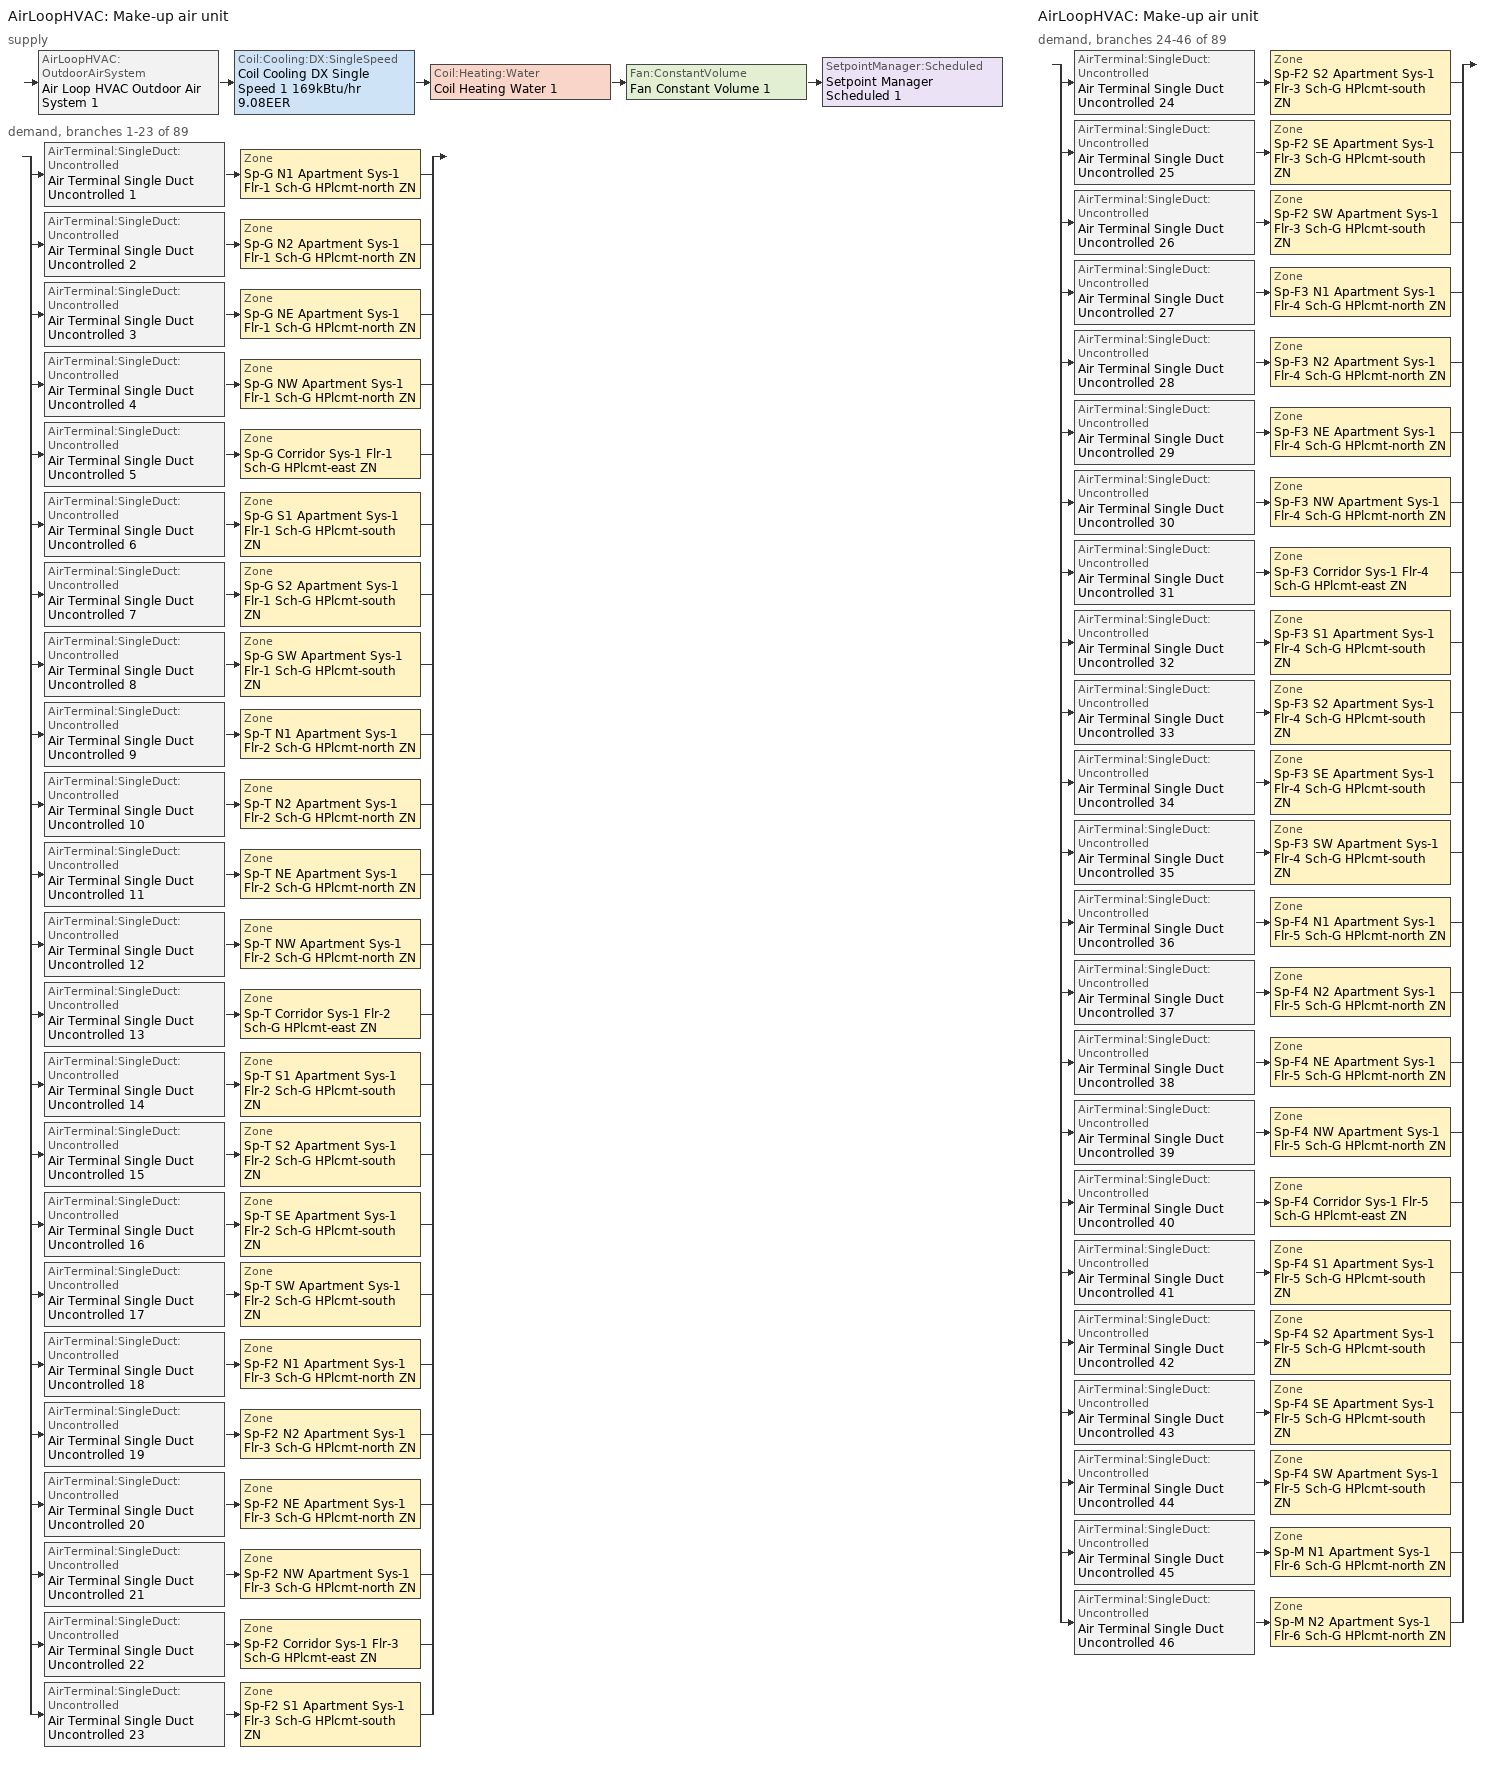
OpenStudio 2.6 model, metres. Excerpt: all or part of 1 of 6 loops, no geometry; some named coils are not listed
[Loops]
AirLoopHVAC 'Make-up air unit'
 supply: AirLoopHVAC:OutdoorAirSystem 'Air Loop HVAC Outdoor Air System 1' > Coil:Cooling:DX:SingleSpeed 'Coil Cooling DX Single Speed 1 169kBtu/hr 9.08EER' > Coil:Heating:Water 'Coil Heating Water 1' > Fan:ConstantVolume 'Fan Constant Volume 1' > SetpointManager:Scheduled 'Setpoint Manager Scheduled 1'
 demand, branches 1-23 of 89: split
  | AirTerminal:SingleDuct:Uncontrolled 'Air Terminal Single Duct Uncontrolled 1' > Zone 'Sp-G N1 Apartment Sys-1 Flr-1 Sch-G HPlcmt-north ZN'
  | AirTerminal:SingleDuct:Uncontrolled 'Air Terminal Single Duct Uncontrolled 2' > Zone 'Sp-G N2 Apartment Sys-1 Flr-1 Sch-G HPlcmt-north ZN'
  | AirTerminal:SingleDuct:Uncontrolled 'Air Terminal Single Duct Uncontrolled 3' > Zone 'Sp-G NE Apartment Sys-1 Flr-1 Sch-G HPlcmt-north ZN'
  | AirTerminal:SingleDuct:Uncontrolled 'Air Terminal Single Duct Uncontrolled 4' > Zone 'Sp-G NW Apartment Sys-1 Flr-1 Sch-G HPlcmt-north ZN'
  | AirTerminal:SingleDuct:Uncontrolled 'Air Terminal Single Duct Uncontrolled 5' > Zone 'Sp-G Corridor Sys-1 Flr-1 Sch-G HPlcmt-east ZN'
  | AirTerminal:SingleDuct:Uncontrolled 'Air Terminal Single Duct Uncontrolled 6' > Zone 'Sp-G S1 Apartment Sys-1 Flr-1 Sch-G HPlcmt-south ZN'
  | AirTerminal:SingleDuct:Uncontrolled 'Air Terminal Single Duct Uncontrolled 7' > Zone 'Sp-G S2 Apartment Sys-1 Flr-1 Sch-G HPlcmt-south ZN'
  | AirTerminal:SingleDuct:Uncontrolled 'Air Terminal Single Duct Uncontrolled 8' > Zone 'Sp-G SW Apartment Sys-1 Flr-1 Sch-G HPlcmt-south ZN'
  | AirTerminal:SingleDuct:Uncontrolled 'Air Terminal Single Duct Uncontrolled 9' > Zone 'Sp-T N1 Apartment Sys-1 Flr-2 Sch-G HPlcmt-north ZN'
  | AirTerminal:SingleDuct:Uncontrolled 'Air Terminal Single Duct Uncontrolled 10' > Zone 'Sp-T N2 Apartment Sys-1 Flr-2 Sch-G HPlcmt-north ZN'
  | AirTerminal:SingleDuct:Uncontrolled 'Air Terminal Single Duct Uncontrolled 11' > Zone 'Sp-T NE Apartment Sys-1 Flr-2 Sch-G HPlcmt-north ZN'
  | AirTerminal:SingleDuct:Uncontrolled 'Air Terminal Single Duct Uncontrolled 12' > Zone 'Sp-T NW Apartment Sys-1 Flr-2 Sch-G HPlcmt-north ZN'
  | AirTerminal:SingleDuct:Uncontrolled 'Air Terminal Single Duct Uncontrolled 13' > Zone 'Sp-T Corridor Sys-1 Flr-2 Sch-G HPlcmt-east ZN'
  | AirTerminal:SingleDuct:Uncontrolled 'Air Terminal Single Duct Uncontrolled 14' > Zone 'Sp-T S1 Apartment Sys-1 Flr-2 Sch-G HPlcmt-south ZN'
  | AirTerminal:SingleDuct:Uncontrolled 'Air Terminal Single Duct Uncontrolled 15' > Zone 'Sp-T S2 Apartment Sys-1 Flr-2 Sch-G HPlcmt-south ZN'
  | AirTerminal:SingleDuct:Uncontrolled 'Air Terminal Single Duct Uncontrolled 16' > Zone 'Sp-T SE Apartment Sys-1 Flr-2 Sch-G HPlcmt-south ZN'
  | AirTerminal:SingleDuct:Uncontrolled 'Air Terminal Single Duct Uncontrolled 17' > Zone 'Sp-T SW Apartment Sys-1 Flr-2 Sch-G HPlcmt-south ZN'
  | AirTerminal:SingleDuct:Uncontrolled 'Air Terminal Single Duct Uncontrolled 18' > Zone 'Sp-F2 N1 Apartment Sys-1 Flr-3 Sch-G HPlcmt-north ZN'
  | AirTerminal:SingleDuct:Uncontrolled 'Air Terminal Single Duct Uncontrolled 19' > Zone 'Sp-F2 N2 Apartment Sys-1 Flr-3 Sch-G HPlcmt-north ZN'
  | AirTerminal:SingleDuct:Uncontrolled 'Air Terminal Single Duct Uncontrolled 20' > Zone 'Sp-F2 NE Apartment Sys-1 Flr-3 Sch-G HPlcmt-north ZN'
  | AirTerminal:SingleDuct:Uncontrolled 'Air Terminal Single Duct Uncontrolled 21' > Zone 'Sp-F2 NW Apartment Sys-1 Flr-3 Sch-G HPlcmt-north ZN'
  | AirTerminal:SingleDuct:Uncontrolled 'Air Terminal Single Duct Uncontrolled 22' > Zone 'Sp-F2 Corridor Sys-1 Flr-3 Sch-G HPlcmt-east ZN'
  | AirTerminal:SingleDuct:Uncontrolled 'Air Terminal Single Duct Uncontrolled 23' > Zone 'Sp-F2 S1 Apartment Sys-1 Flr-3 Sch-G HPlcmt-south ZN'
AirLoopHVAC 'Make-up air unit'
 demand, branches 24-46 of 89: split
  | AirTerminal:SingleDuct:Uncontrolled 'Air Terminal Single Duct Uncontrolled 24' > Zone 'Sp-F2 S2 Apartment Sys-1 Flr-3 Sch-G HPlcmt-south ZN'
  | AirTerminal:SingleDuct:Uncontrolled 'Air Terminal Single Duct Uncontrolled 25' > Zone 'Sp-F2 SE Apartment Sys-1 Flr-3 Sch-G HPlcmt-south ZN'
  | AirTerminal:SingleDuct:Uncontrolled 'Air Terminal Single Duct Uncontrolled 26' > Zone 'Sp-F2 SW Apartment Sys-1 Flr-3 Sch-G HPlcmt-south ZN'
  | AirTerminal:SingleDuct:Uncontrolled 'Air Terminal Single Duct Uncontrolled 27' > Zone 'Sp-F3 N1 Apartment Sys-1 Flr-4 Sch-G HPlcmt-north ZN'
  | AirTerminal:SingleDuct:Uncontrolled 'Air Terminal Single Duct Uncontrolled 28' > Zone 'Sp-F3 N2 Apartment Sys-1 Flr-4 Sch-G HPlcmt-north ZN'
  | AirTerminal:SingleDuct:Uncontrolled 'Air Terminal Single Duct Uncontrolled 29' > Zone 'Sp-F3 NE Apartment Sys-1 Flr-4 Sch-G HPlcmt-north ZN'
  | AirTerminal:SingleDuct:Uncontrolled 'Air Terminal Single Duct Uncontrolled 30' > Zone 'Sp-F3 NW Apartment Sys-1 Flr-4 Sch-G HPlcmt-north ZN'
  | AirTerminal:SingleDuct:Uncontrolled 'Air Terminal Single Duct Uncontrolled 31' > Zone 'Sp-F3 Corridor Sys-1 Flr-4 Sch-G HPlcmt-east ZN'
  | AirTerminal:SingleDuct:Uncontrolled 'Air Terminal Single Duct Uncontrolled 32' > Zone 'Sp-F3 S1 Apartment Sys-1 Flr-4 Sch-G HPlcmt-south ZN'
  | AirTerminal:SingleDuct:Uncontrolled 'Air Terminal Single Duct Uncontrolled 33' > Zone 'Sp-F3 S2 Apartment Sys-1 Flr-4 Sch-G HPlcmt-south ZN'
  | AirTerminal:SingleDuct:Uncontrolled 'Air Terminal Single Duct Uncontrolled 34' > Zone 'Sp-F3 SE Apartment Sys-1 Flr-4 Sch-G HPlcmt-south ZN'
  | AirTerminal:SingleDuct:Uncontrolled 'Air Terminal Single Duct Uncontrolled 35' > Zone 'Sp-F3 SW Apartment Sys-1 Flr-4 Sch-G HPlcmt-south ZN'
  | AirTerminal:SingleDuct:Uncontrolled 'Air Terminal Single Duct Uncontrolled 36' > Zone 'Sp-F4 N1 Apartment Sys-1 Flr-5 Sch-G HPlcmt-north ZN'
  | AirTerminal:SingleDuct:Uncontrolled 'Air Terminal Single Duct Uncontrolled 37' > Zone 'Sp-F4 N2 Apartment Sys-1 Flr-5 Sch-G HPlcmt-north ZN'
  | AirTerminal:SingleDuct:Uncontrolled 'Air Terminal Single Duct Uncontrolled 38' > Zone 'Sp-F4 NE Apartment Sys-1 Flr-5 Sch-G HPlcmt-north ZN'
  | AirTerminal:SingleDuct:Uncontrolled 'Air Terminal Single Duct Uncontrolled 39' > Zone 'Sp-F4 NW Apartment Sys-1 Flr-5 Sch-G HPlcmt-north ZN'
  | AirTerminal:SingleDuct:Uncontrolled 'Air Terminal Single Duct Uncontrolled 40' > Zone 'Sp-F4 Corridor Sys-1 Flr-5 Sch-G HPlcmt-east ZN'
  | AirTerminal:SingleDuct:Uncontrolled 'Air Terminal Single Duct Uncontrolled 41' > Zone 'Sp-F4 S1 Apartment Sys-1 Flr-5 Sch-G HPlcmt-south ZN'
  | AirTerminal:SingleDuct:Uncontrolled 'Air Terminal Single Duct Uncontrolled 42' > Zone 'Sp-F4 S2 Apartment Sys-1 Flr-5 Sch-G HPlcmt-south ZN'
  | AirTerminal:SingleDuct:Uncontrolled 'Air Terminal Single Duct Uncontrolled 43' > Zone 'Sp-F4 SE Apartment Sys-1 Flr-5 Sch-G HPlcmt-south ZN'
  | AirTerminal:SingleDuct:Uncontrolled 'Air Terminal Single Duct Uncontrolled 44' > Zone 'Sp-F4 SW Apartment Sys-1 Flr-5 Sch-G HPlcmt-south ZN'
  | AirTerminal:SingleDuct:Uncontrolled 'Air Terminal Single Duct Uncontrolled 45' > Zone 'Sp-M N1 Apartment Sys-1 Flr-6 Sch-G HPlcmt-north ZN'
  | AirTerminal:SingleDuct:Uncontrolled 'Air Terminal Single Duct Uncontrolled 46' > Zone 'Sp-M N2 Apartment Sys-1 Flr-6 Sch-G HPlcmt-north ZN'
[Sizing:Zone] Zone Cooling Design Supply Air Temperature Input Method=SupplyAirTemperature; Zone Cooling Design Supply Air Temperature {C}=13; Zone Cooling Design Supply Air Temperature Difference {deltaC}=11.11; Zone Heating Design Supply Air Temperature Input Method=SupplyAirTemperature; Zone Heating Design Supply Air Temperature {C}=43; Zone Heating Design Supply Air Temperature Difference {deltaC}=11.11; Zone Cooling Design Supply Air Humidity Ratio {kg-H2O/kg-air}=0.0085; Zone Heating Design Supply Air Humidity Ratio {kg-H2O/kg-air}=0.008; Zone Heating Sizing Factor=1.3; Zone Cooling Sizing Factor=1.1; Cooling Design Air Flow Method=DesignDay; Heating Design Air Flow Method=DesignDay; Account for Dedicated Outdoor Air System=No; Dedicated Outdoor Air System Control Strategy=NeutralSupplyAir; Dedicated Outdoor Air Low Setpoint Temperature for Design {C}=autosize; Dedicated Outdoor Air High Setpoint Temperature for Design {C}=autosize
Sp-G N1 Apartment Sys-1 Flr-1 Sch-G HPlcmt-north ZN; Sp-G N2 Apartment Sys-1 Flr-1 Sch-G HPlcmt-north ZN; Sp-G NE Apartment Sys-1 Flr-1 Sch-G HPlcmt-north ZN; Sp-G NW Apartment Sys-1 Flr-1 Sch-G HPlcmt-north ZN; Sp-G Corridor Sys-1 Flr-1 Sch-G HPlcmt-east ZN; Sp-G S1 Apartment Sys-1 Flr-1 Sch-G HPlcmt-south ZN; Sp-G S2 Apartment Sys-1 Flr-1 Sch-G HPlcmt-south ZN; Sp-G SW Apartment Sys-1 Flr-1 Sch-G HPlcmt-south ZN; Sp-T N1 Apartment Sys-1 Flr-2 Sch-G HPlcmt-north ZN; Sp-T N2 Apartment Sys-1 Flr-2 Sch-G HPlcmt-north ZN; Sp-T NE Apartment Sys-1 Flr-2 Sch-G HPlcmt-north ZN; Sp-T NW Apartment Sys-1 Flr-2 Sch-G HPlcmt-north ZN; Sp-T Corridor Sys-1 Flr-2 Sch-G HPlcmt-east ZN; Sp-T S1 Apartment Sys-1 Flr-2 Sch-G HPlcmt-south ZN; Sp-T S2 Apartment Sys-1 Flr-2 Sch-G HPlcmt-south ZN; Sp-T SE Apartment Sys-1 Flr-2 Sch-G HPlcmt-south ZN; Sp-T SW Apartment Sys-1 Flr-2 Sch-G HPlcmt-south ZN; Sp-F2 N1 Apartment Sys-1 Flr-3 Sch-G HPlcmt-north ZN; Sp-F2 N2 Apartment Sys-1 Flr-3 Sch-G HPlcmt-north ZN; Sp-F2 NE Apartment Sys-1 Flr-3 Sch-G HPlcmt-north ZN; Sp-F2 NW Apartment Sys-1 Flr-3 Sch-G HPlcmt-north ZN; Sp-F2 Corridor Sys-1 Flr-3 Sch-G HPlcmt-east ZN; Sp-F2 S1 Apartment Sys-1 Flr-3 Sch-G HPlcmt-south ZN; Sp-F2 S2 Apartment Sys-1 Flr-3 Sch-G HPlcmt-south ZN; Sp-F2 SE Apartment Sys-1 Flr-3 Sch-G HPlcmt-south ZN; Sp-F2 SW Apartment Sys-1 Flr-3 Sch-G HPlcmt-south ZN; Sp-F3 N1 Apartment Sys-1 Flr-4 Sch-G HPlcmt-north ZN; Sp-F3 N2 Apartment Sys-1 Flr-4 Sch-G HPlcmt-north ZN; Sp-F3 NE Apartment Sys-1 Flr-4 Sch-G HPlcmt-north ZN; Sp-F3 NW Apartment Sys-1 Flr-4 Sch-G HPlcmt-north ZN; Sp-F3 Corridor Sys-1 Flr-4 Sch-G HPlcmt-east ZN; Sp-F3 S1 Apartment Sys-1 Flr-4 Sch-G HPlcmt-south ZN; Sp-F3 S2 Apartment Sys-1 Flr-4 Sch-G HPlcmt-south ZN; Sp-F3 SE Apartment Sys-1 Flr-4 Sch-G HPlcmt-south ZN; Sp-F3 SW Apartment Sys-1 Flr-4 Sch-G HPlcmt-south ZN; Sp-F4 N1 Apartment Sys-1 Flr-5 Sch-G HPlcmt-north ZN; Sp-F4 N2 Apartment Sys-1 Flr-5 Sch-G HPlcmt-north ZN; Sp-F4 NE Apartment Sys-1 Flr-5 Sch-G HPlcmt-north ZN; Sp-F4 NW Apartment Sys-1 Flr-5 Sch-G HPlcmt-north ZN; Sp-F4 Corridor Sys-1 Flr-5 Sch-G HPlcmt-east ZN; Sp-F4 S1 Apartment Sys-1 Flr-5 Sch-G HPlcmt-south ZN; Sp-F4 S2 Apartment Sys-1 Flr-5 Sch-G HPlcmt-south ZN; Sp-F4 SE Apartment Sys-1 Flr-5 Sch-G HPlcmt-south ZN; Sp-F4 SW Apartment Sys-1 Flr-5 Sch-G HPlcmt-south ZN; Sp-M N1 Apartment Sys-1 Flr-6 Sch-G HPlcmt-north ZN; Sp-M N2 Apartment Sys-1 Flr-6 Sch-G HPlcmt-north ZN
[Zone equipment]
Sp-G N1 Apartment Sys-1 Flr-1 Sch-G HPlcmt-north ZN: Sp-G N1 Apartment Sys-1 Flr-1 Sch-G HPlcmt-north ZN PTAC, Zone HVAC Baseboard Convective Water 1, Air Terminal Single Duct Uncontrolled 1
Sp-G N2 Apartment Sys-1 Flr-1 Sch-G HPlcmt-north ZN: Sp-G N2 Apartment Sys-1 Flr-1 Sch-G HPlcmt-north ZN PTAC, Zone HVAC Baseboard Convective Water 2, Air Terminal Single Duct Uncontrolled 2
Sp-G NE Apartment Sys-1 Flr-1 Sch-G HPlcmt-north ZN: Sp-G NE Apartment Sys-1 Flr-1 Sch-G HPlcmt-north ZN PTAC, Zone HVAC Baseboard Convective Water 3, Air Terminal Single Duct Uncontrolled 3
Sp-G NW Apartment Sys-1 Flr-1 Sch-G HPlcmt-north ZN: Sp-G NW Apartment Sys-1 Flr-1 Sch-G HPlcmt-north ZN PTAC, Zone HVAC Baseboard Convective Water 4, Air Terminal Single Duct Uncontrolled 4
Sp-G Corridor Sys-1 Flr-1 Sch-G HPlcmt-east ZN: Sp-G Corridor Sys-1 Flr-1 Sch-G HPlcmt-east ZN PTAC, Zone HVAC Baseboard Convective Water 5, Air Terminal Single Duct Uncontrolled 5
Sp-G S1 Apartment Sys-1 Flr-1 Sch-G HPlcmt-south ZN: Sp-G S1 Apartment Sys-1 Flr-1 Sch-G HPlcmt-south ZN PTAC, Zone HVAC Baseboard Convective Water 6, Air Terminal Single Duct Uncontrolled 6
Sp-G S2 Apartment Sys-1 Flr-1 Sch-G HPlcmt-south ZN: Sp-G S2 Apartment Sys-1 Flr-1 Sch-G HPlcmt-south ZN PTAC, Zone HVAC Baseboard Convective Water 7, Air Terminal Single Duct Uncontrolled 7
Sp-G SW Apartment Sys-1 Flr-1 Sch-G HPlcmt-south ZN: Sp-G SW Apartment Sys-1 Flr-1 Sch-G HPlcmt-south ZN PTAC, Zone HVAC Baseboard Convective Water 8, Air Terminal Single Duct Uncontrolled 8
Sp-T N1 Apartment Sys-1 Flr-2 Sch-G HPlcmt-north ZN: Sp-T N1 Apartment Sys-1 Flr-2 Sch-G HPlcmt-north ZN PTAC, Zone HVAC Baseboard Convective Water 9, Air Terminal Single Duct Uncontrolled 9
Sp-T N2 Apartment Sys-1 Flr-2 Sch-G HPlcmt-north ZN: Sp-T N2 Apartment Sys-1 Flr-2 Sch-G HPlcmt-north ZN PTAC, Zone HVAC Baseboard Convective Water 10, Air Terminal Single Duct Uncontrolled 10
Sp-T NE Apartment Sys-1 Flr-2 Sch-G HPlcmt-north ZN: Sp-T NE Apartment Sys-1 Flr-2 Sch-G HPlcmt-north ZN PTAC, Zone HVAC Baseboard Convective Water 11, Air Terminal Single Duct Uncontrolled 11
Sp-T NW Apartment Sys-1 Flr-2 Sch-G HPlcmt-north ZN: Sp-T NW Apartment Sys-1 Flr-2 Sch-G HPlcmt-north ZN PTAC, Zone HVAC Baseboard Convective Water 12, Air Terminal Single Duct Uncontrolled 12
Sp-T Corridor Sys-1 Flr-2 Sch-G HPlcmt-east ZN: Sp-T Corridor Sys-1 Flr-2 Sch-G HPlcmt-east ZN PTAC, Zone HVAC Baseboard Convective Water 13, Air Terminal Single Duct Uncontrolled 13
Sp-T S1 Apartment Sys-1 Flr-2 Sch-G HPlcmt-south ZN: Sp-T S1 Apartment Sys-1 Flr-2 Sch-G HPlcmt-south ZN PTAC, Zone HVAC Baseboard Convective Water 14, Air Terminal Single Duct Uncontrolled 14
Sp-T S2 Apartment Sys-1 Flr-2 Sch-G HPlcmt-south ZN: Sp-T S2 Apartment Sys-1 Flr-2 Sch-G HPlcmt-south ZN PTAC, Zone HVAC Baseboard Convective Water 15, Air Terminal Single Duct Uncontrolled 15
Sp-T SE Apartment Sys-1 Flr-2 Sch-G HPlcmt-south ZN: Sp-T SE Apartment Sys-1 Flr-2 Sch-G HPlcmt-south ZN PTAC, Zone HVAC Baseboard Convective Water 16, Air Terminal Single Duct Uncontrolled 16
Sp-T SW Apartment Sys-1 Flr-2 Sch-G HPlcmt-south ZN: Sp-T SW Apartment Sys-1 Flr-2 Sch-G HPlcmt-south ZN PTAC, Zone HVAC Baseboard Convective Water 17, Air Terminal Single Duct Uncontrolled 17
Sp-F2 N1 Apartment Sys-1 Flr-3 Sch-G HPlcmt-north ZN: Sp-F2 N1 Apartment Sys-1 Flr-3 Sch-G HPlcmt-north ZN PTAC, Zone HVAC Baseboard Convective Water 18, Air Terminal Single Duct Uncontrolled 18
Sp-F2 N2 Apartment Sys-1 Flr-3 Sch-G HPlcmt-north ZN: Sp-F2 N2 Apartment Sys-1 Flr-3 Sch-G HPlcmt-north ZN PTAC, Zone HVAC Baseboard Convective Water 19, Air Terminal Single Duct Uncontrolled 19
Sp-F2 NE Apartment Sys-1 Flr-3 Sch-G HPlcmt-north ZN: Sp-F2 NE Apartment Sys-1 Flr-3 Sch-G HPlcmt-north ZN PTAC, Zone HVAC Baseboard Convective Water 20, Air Terminal Single Duct Uncontrolled 20
Sp-F2 NW Apartment Sys-1 Flr-3 Sch-G HPlcmt-north ZN: Sp-F2 NW Apartment Sys-1 Flr-3 Sch-G HPlcmt-north ZN PTAC, Zone HVAC Baseboard Convective Water 21, Air Terminal Single Duct Uncontrolled 21
Sp-F2 Corridor Sys-1 Flr-3 Sch-G HPlcmt-east ZN: Sp-F2 Corridor Sys-1 Flr-3 Sch-G HPlcmt-east ZN PTAC, Zone HVAC Baseboard Convective Water 22, Air Terminal Single Duct Uncontrolled 22
Sp-F2 S1 Apartment Sys-1 Flr-3 Sch-G HPlcmt-south ZN: Sp-F2 S1 Apartment Sys-1 Flr-3 Sch-G HPlcmt-south ZN PTAC, Zone HVAC Baseboard Convective Water 23, Air Terminal Single Duct Uncontrolled 23
Sp-F2 S2 Apartment Sys-1 Flr-3 Sch-G HPlcmt-south ZN: Sp-F2 S2 Apartment Sys-1 Flr-3 Sch-G HPlcmt-south ZN PTAC, Zone HVAC Baseboard Convective Water 24, Air Terminal Single Duct Uncontrolled 24
Sp-F2 SE Apartment Sys-1 Flr-3 Sch-G HPlcmt-south ZN: Sp-F2 SE Apartment Sys-1 Flr-3 Sch-G HPlcmt-south ZN PTAC, Zone HVAC Baseboard Convective Water 25, Air Terminal Single Duct Uncontrolled 25
Sp-F2 SW Apartment Sys-1 Flr-3 Sch-G HPlcmt-south ZN: Sp-F2 SW Apartment Sys-1 Flr-3 Sch-G HPlcmt-south ZN PTAC, Zone HVAC Baseboard Convective Water 26, Air Terminal Single Duct Uncontrolled 26
Sp-F3 N1 Apartment Sys-1 Flr-4 Sch-G HPlcmt-north ZN: Sp-F3 N1 Apartment Sys-1 Flr-4 Sch-G HPlcmt-north ZN PTAC, Zone HVAC Baseboard Convective Water 27, Air Terminal Single Duct Uncontrolled 27
Sp-F3 N2 Apartment Sys-1 Flr-4 Sch-G HPlcmt-north ZN: Sp-F3 N2 Apartment Sys-1 Flr-4 Sch-G HPlcmt-north ZN PTAC, Zone HVAC Baseboard Convective Water 28, Air Terminal Single Duct Uncontrolled 28
Sp-F3 NE Apartment Sys-1 Flr-4 Sch-G HPlcmt-north ZN: Sp-F3 NE Apartment Sys-1 Flr-4 Sch-G HPlcmt-north ZN PTAC, Zone HVAC Baseboard Convective Water 29, Air Terminal Single Duct Uncontrolled 29
Sp-F3 NW Apartment Sys-1 Flr-4 Sch-G HPlcmt-north ZN: Sp-F3 NW Apartment Sys-1 Flr-4 Sch-G HPlcmt-north ZN PTAC, Zone HVAC Baseboard Convective Water 30, Air Terminal Single Duct Uncontrolled 30
Sp-F3 Corridor Sys-1 Flr-4 Sch-G HPlcmt-east ZN: Sp-F3 Corridor Sys-1 Flr-4 Sch-G HPlcmt-east ZN PTAC, Zone HVAC Baseboard Convective Water 31, Air Terminal Single Duct Uncontrolled 31
Sp-F3 S1 Apartment Sys-1 Flr-4 Sch-G HPlcmt-south ZN: Sp-F3 S1 Apartment Sys-1 Flr-4 Sch-G HPlcmt-south ZN PTAC, Zone HVAC Baseboard Convective Water 32, Air Terminal Single Duct Uncontrolled 32
Sp-F3 S2 Apartment Sys-1 Flr-4 Sch-G HPlcmt-south ZN: Sp-F3 S2 Apartment Sys-1 Flr-4 Sch-G HPlcmt-south ZN PTAC, Zone HVAC Baseboard Convective Water 33, Air Terminal Single Duct Uncontrolled 33
Sp-F3 SE Apartment Sys-1 Flr-4 Sch-G HPlcmt-south ZN: Sp-F3 SE Apartment Sys-1 Flr-4 Sch-G HPlcmt-south ZN PTAC, Zone HVAC Baseboard Convective Water 34, Air Terminal Single Duct Uncontrolled 34
Sp-F3 SW Apartment Sys-1 Flr-4 Sch-G HPlcmt-south ZN: Sp-F3 SW Apartment Sys-1 Flr-4 Sch-G HPlcmt-south ZN PTAC, Zone HVAC Baseboard Convective Water 35, Air Terminal Single Duct Uncontrolled 35
Sp-F4 N1 Apartment Sys-1 Flr-5 Sch-G HPlcmt-north ZN: Sp-F4 N1 Apartment Sys-1 Flr-5 Sch-G HPlcmt-north ZN PTAC, Zone HVAC Baseboard Convective Water 36, Air Terminal Single Duct Uncontrolled 36
Sp-F4 N2 Apartment Sys-1 Flr-5 Sch-G HPlcmt-north ZN: Sp-F4 N2 Apartment Sys-1 Flr-5 Sch-G HPlcmt-north ZN PTAC, Zone HVAC Baseboard Convective Water 37, Air Terminal Single Duct Uncontrolled 37
Sp-F4 NE Apartment Sys-1 Flr-5 Sch-G HPlcmt-north ZN: Sp-F4 NE Apartment Sys-1 Flr-5 Sch-G HPlcmt-north ZN PTAC, Zone HVAC Baseboard Convective Water 38, Air Terminal Single Duct Uncontrolled 38
Sp-F4 NW Apartment Sys-1 Flr-5 Sch-G HPlcmt-north ZN: Sp-F4 NW Apartment Sys-1 Flr-5 Sch-G HPlcmt-north ZN PTAC, Zone HVAC Baseboard Convective Water 39, Air Terminal Single Duct Uncontrolled 39
Sp-F4 Corridor Sys-1 Flr-5 Sch-G HPlcmt-east ZN: Sp-F4 Corridor Sys-1 Flr-5 Sch-G HPlcmt-east ZN PTAC, Zone HVAC Baseboard Convective Water 40, Air Terminal Single Duct Uncontrolled 40
Sp-F4 S1 Apartment Sys-1 Flr-5 Sch-G HPlcmt-south ZN: Sp-F4 S1 Apartment Sys-1 Flr-5 Sch-G HPlcmt-south ZN PTAC, Zone HVAC Baseboard Convective Water 41, Air Terminal Single Duct Uncontrolled 41
Sp-F4 S2 Apartment Sys-1 Flr-5 Sch-G HPlcmt-south ZN: Sp-F4 S2 Apartment Sys-1 Flr-5 Sch-G HPlcmt-south ZN PTAC, Zone HVAC Baseboard Convective Water 42, Air Terminal Single Duct Uncontrolled 42
Sp-F4 SE Apartment Sys-1 Flr-5 Sch-G HPlcmt-south ZN: Sp-F4 SE Apartment Sys-1 Flr-5 Sch-G HPlcmt-south ZN PTAC, Zone HVAC Baseboard Convective Water 43, Air Terminal Single Duct Uncontrolled 43
Sp-F4 SW Apartment Sys-1 Flr-5 Sch-G HPlcmt-south ZN: Sp-F4 SW Apartment Sys-1 Flr-5 Sch-G HPlcmt-south ZN PTAC, Zone HVAC Baseboard Convective Water 44, Air Terminal Single Duct Uncontrolled 44
Sp-M N1 Apartment Sys-1 Flr-6 Sch-G HPlcmt-north ZN: Sp-M N1 Apartment Sys-1 Flr-6 Sch-G HPlcmt-north ZN PTAC, Zone HVAC Baseboard Convective Water 45, Air Terminal Single Duct Uncontrolled 45
Sp-M N2 Apartment Sys-1 Flr-6 Sch-G HPlcmt-north ZN: Sp-M N2 Apartment Sys-1 Flr-6 Sch-G HPlcmt-north ZN PTAC, Zone HVAC Baseboard Convective Water 46, Air Terminal Single Duct Uncontrolled 46
[AirLoopHVAC]
Make-up air unit: Availability Schedule=Make-up air unit Occ Sch; Design Supply Air Flow Rate {m3/s}=AutoSize
[Sizing:System]
Make-up air unit: Type of Load to Size On=VentilationRequirement; Design Outdoor Air Flow Rate {m3/s}=Autosize; Minimum System Air Flow Ratio=1; Preheat Design Temperature {C}=7; Preheat Design Humidity Ratio {kg-H2O/kg-Air}=0.008; Precool Design Temperature {C}=13; Precool Design Humidity Ratio {kg-H2O/kg-Air}=0.008; Central Cooling Design Supply Air Temperature {C}=13; Central Heating Design Supply Air Temperature {C}=43; Sizing Option=NonCoincident; 100% Outdoor Air in Cooling=Yes; 100% Outdoor Air in Heating=Yes; Central Cooling Design Supply Air Humidity Ratio {kg-H2O/kg-Air}=0.0085; Central Heating Design Supply Air Humidity Ratio {kg-H2O/kg-Air}=0.008; Cooling Design Air Flow Method=DesignDay; Cooling Design Air Flow Rate {m3/s}=0; Heating Design Air Flow Method=DesignDay; Heating Design Air Flow Rate {m3/s}=0; System Outdoor Air Method=ZoneSum; Zone Maximum Outdoor Air Fraction=1; Cooling Supply Air Flow Rate Per Floor Area {m3/s-m2}=0.00996765; Cooling Fraction of Autosized Cooling Supply Air Flow Rate=1; Cooling Supply Air Flow Rate Per Unit Cooling Capacity {m3/s-W}=3.94755e-05; Heating Supply Air Flow Rate Per Floor Area {m3/s-m2}=0.00996765; Heating Fraction of Autosized Heating Supply Air Flow Rate=1; Heating Fraction of Autosized Cooling Supply Air Flow Rate=1; Heating Supply Air Flow Rate Per Unit Heating Capacity {m3/s-W}=3.15882e-05; Cooling Design Capacity Method=CoolingDesignCapacity; Cooling Design Capacity {W}=autosize; Cooling Design Capacity Per Floor Area {W/m2}=234.7; Fraction of Autosized Cooling Design Capacity=1; Heating Design Capacity Method=HeatingDesignCapacity; Heating Design Capacity {W}=autosize; Heating Design Capacity Per Floor Area {W/m2}=157; Fraction of Autosized Heating Design Capacity=1; Central Cooling Capacity Control Method=OnOff
[Fan:ConstantVolume] Availability Schedule=Always On Discrete; Fan Efficiency=0.39975; Pressure Rise {Pa}=640; Maximum Flow Rate {m3/s}=AutoSize; Motor Efficiency=0.615
Fan Constant Volume 1; Fan Constant Volume 2; Fan Constant Volume 3; Fan Constant Volume 4; Fan Constant Volume 5; Fan Constant Volume 6; Fan Constant Volume 7; Fan Constant Volume 8; Fan Constant Volume 9; Fan Constant Volume 10; Fan Constant Volume 11; Fan Constant Volume 12; Fan Constant Volume 13; Fan Constant Volume 14; Fan Constant Volume 15; Fan Constant Volume 16; Fan Constant Volume 17; Fan Constant Volume 18; Fan Constant Volume 19; Fan Constant Volume 20; Fan Constant Volume 21; Fan Constant Volume 22; Fan Constant Volume 23; Fan Constant Volume 24; Fan Constant Volume 25; Fan Constant Volume 26; Fan Constant Volume 27; Fan Constant Volume 28; Fan Constant Volume 29; Fan Constant Volume 30; Fan Constant Volume 31; Fan Constant Volume 32; Fan Constant Volume 33; Fan Constant Volume 34; Fan Constant Volume 35; Fan Constant Volume 36; Fan Constant Volume 37; Fan Constant Volume 38; Fan Constant Volume 39; Fan Constant Volume 40; Fan Constant Volume 41; Fan Constant Volume 42; Fan Constant Volume 43; Fan Constant Volume 44; Fan Constant Volume 45; Fan Constant Volume 46; Fan Constant Volume 47
[Coil:Cooling:DX:SingleSpeed] Availability Schedule=Always On Discrete; Rated Total Cooling Capacity {W}=autosize; Rated Sensible Heat Ratio=autosize; Rated Air Flow Rate {m3/s}=autosize; Rated Evaporator Fan Power Per Volume Flow Rate {W/(m3/s)}=773.3; Total Cooling Capacity Function of Temperature Curve=DXCOOL-NECB2011-REF-CAPFT; Total Cooling Capacity Function of Flow Fraction Curve=DXCOOL-NECB2011-REF-CAPFFLOW; Energy Input Ratio Function of Temperature Curve=DXCOOL-NECB2011-REF-COOLEIRFT; Energy Input Ratio Function of Flow Fraction Curve=DXCOOL-NECB2011-REF-COOLEIRFFLOW; Part Load Fraction Correlation Curve=DXCOOL-NECB2011-REF-COOLPLFFPLR; Condenser Type=AirCooled; Evaporative Condenser Effectiveness=0; Evaporative Condenser Air Flow Rate {m3/s}=Autosize; Evaporative Condenser Pump Rated Power Consumption {W}=Autosize; Crankcase Heater Capacity {W}=0; Maximum Outdoor Dry-Bulb Temperature for Crankcase Heater Operation {C}=0; Basin Heater Capacity {W/K}=0; Basin Heater Setpoint Temperature {C}=10
Name | Rated COP {W/W}
Coil Cooling DX Single Speed 1 169kBtu/hr 9.08EER | 3.18963
Coil Cooling DX Single Speed 2 6kBtu/hr 11.0EER | 3.72659
Coil Cooling DX Single Speed 3 6kBtu/hr 11.0EER | 3.72639
Coil Cooling DX Single Speed 4 13kBtu/hr 9.8EER | 3.31314
Coil Cooling DX Single Speed 5 14kBtu/hr 9.5EER | 3.22567
Coil Cooling DX Single Speed 6 8kBtu/hr 10.8EER | 3.66411
Coil Cooling DX Single Speed 7 11kBtu/hr 10.2EER | 3.46077
Coil Cooling DX Single Speed 8 11kBtu/hr 10.2EER | 3.44058
Coil Cooling DX Single Speed 9 16kBtu/hr 9.3EER | 3.15658
Coil Cooling DX Single Speed 10 15kBtu/hr 9.3EER | 3.15608
Coil Cooling DX Single Speed 11 15kBtu/hr 9.3EER | 3.15614
Coil Cooling DX Single Speed 12 20kBtu/hr 9.3EER | 3.15951
Coil Cooling DX Single Speed 13 22kBtu/hr 9.3EER | 3.16135
Coil Cooling DX Single Speed 14 18kBtu/hr 9.3EER | 3.15847
Coil Cooling DX Single Speed 15 23kBtu/hr 9.3EER | 3.16198
Coil Cooling DX Single Speed 16 23kBtu/hr 9.3EER | 3.16204
Coil Cooling DX Single Speed 17 26kBtu/hr 9.3EER | 3.16412
Coil Cooling DX Single Speed 18 26kBtu/hr 9.3EER | 3.1639
Coil Cooling DX Single Speed 19 7kBtu/hr 11.0EER | 3.72704
Coil Cooling DX Single Speed 20 7kBtu/hr 11.0EER | 3.72687
Coil Cooling DX Single Speed 21 12kBtu/hr 9.9EER | 3.37203
Coil Cooling DX Single Speed 22 14kBtu/hr 9.5EER | 3.23382
Coil Cooling DX Single Speed 23 9kBtu/hr 10.7EER | 3.60953
Coil Cooling DX Single Speed 24 10kBtu/hr 10.3EER | 3.49827
Coil Cooling DX Single Speed 25 10kBtu/hr 10.3EER | 3.4869
Coil Cooling DX Single Speed 26 15kBtu/hr 9.4EER | 3.17198
Coil Cooling DX Single Speed 27 16kBtu/hr 9.3EER | 3.15683
Coil Cooling DX Single Speed 28 7kBtu/hr 11.0EER | 3.72285
Coil Cooling DX Single Speed 29 7kBtu/hr 11.0EER | 3.72697
Coil Cooling DX Single Speed 30 12kBtu/hr 9.9EER | 3.36417
Coil Cooling DX Single Speed 31 14kBtu/hr 9.5EER | 3.22878
Coil Cooling DX Single Speed 32 9kBtu/hr 10.6EER | 3.60528
Coil Cooling DX Single Speed 33 10kBtu/hr 10.3EER | 3.49051
Coil Cooling DX Single Speed 34 10kBtu/hr 10.3EER | 3.48122
Coil Cooling DX Single Speed 35 14kBtu/hr 9.4EER | 3.19639
Coil Cooling DX Single Speed 36 16kBtu/hr 9.3EER | 3.15686
Coil Cooling DX Single Speed 37 7kBtu/hr 11.0EER | 3.7215
Coil Cooling DX Single Speed 38 7kBtu/hr 11.0EER; Coil Cooling DX Single Speed 47 7kBtu/hr 11.0EER | 3.72699
Coil Cooling DX Single Speed 39 12kBtu/hr 9.9EER | 3.36357
Coil Cooling DX Single Speed 40 14kBtu/hr 9.5EER | 3.22738
Coil Cooling DX Single Speed 41 9kBtu/hr 10.6EER | 3.6046
Coil Cooling DX Single Speed 42 10kBtu/hr 10.3EER | 3.48799
Coil Cooling DX Single Speed 43 10kBtu/hr 10.3EER | 3.47918
Coil Cooling DX Single Speed 44 14kBtu/hr 9.4EER | 3.19794
Coil Cooling DX Single Speed 45 16kBtu/hr 9.3EER | 3.15688
Coil Cooling DX Single Speed 46 7kBtu/hr 11.0EER | 3.72148
[Controller:OutdoorAir]
Controller Outdoor Air 1: Minimum Outdoor Air Flow Rate {m3/s}=autosize; Maximum Outdoor Air Flow Rate {m3/s}=Autosize; Economizer Control Type=DifferentialEnthalpy; Economizer Control Action Type=ModulateFlow; Lockout Type=NoLockout; Minimum Limit Type=FixedMinimum; Minimum Outdoor Air Schedule=Make-up air unit Occ Sch; Controller Mechanical Ventilation=Controller Mechanical Ventilation 1; High Humidity Control=No; Heat Recovery Bypass Control Type=BypassWhenWithinEconomizerLimits
[Controller:MechanicalVentilation]
Controller Mechanical Ventilation 1: Availability Schedule=Always On Discrete; System Outdoor Air Method=ZoneSum
[AirLoopHVAC:OutdoorAirSystem]
Air Loop HVAC Outdoor Air System 1: Controller=Controller Outdoor Air 1
[SetpointManager:Scheduled]
Setpoint Manager Scheduled 1: Control Variable=Temperature; Schedule=Makeup-Air Unit Supply Air Temp
[Coil:Heating:Electric] Availability Schedule=ON_OFF_ALWAYS_OFF
Coil Heating Electric 1; Coil Heating Electric 2; Coil Heating Electric 3; Coil Heating Electric 4; Coil Heating Electric 5; Coil Heating Electric 6; Coil Heating Electric 7; Coil Heating Electric 8; Coil Heating Electric 9; Coil Heating Electric 10; Coil Heating Electric 11; Coil Heating Electric 12; Coil Heating Electric 13; Coil Heating Electric 14; Coil Heating Electric 15; Coil Heating Electric 16; Coil Heating Electric 17; Coil Heating Electric 18; Coil Heating Electric 19; Coil Heating Electric 20; Coil Heating Electric 21; Coil Heating Electric 22; Coil Heating Electric 23; Coil Heating Electric 24; Coil Heating Electric 25; Coil Heating Electric 26; Coil Heating Electric 27; Coil Heating Electric 28; Coil Heating Electric 29; Coil Heating Electric 30; Coil Heating Electric 31; Coil Heating Electric 32; Coil Heating Electric 33; Coil Heating Electric 34; Coil Heating Electric 35; Coil Heating Electric 36; Coil Heating Electric 37; Coil Heating Electric 38; Coil Heating Electric 39; Coil Heating Electric 40; Coil Heating Electric 41; Coil Heating Electric 42; Coil Heating Electric 43; Coil Heating Electric 44; Coil Heating Electric 45; Coil Heating Electric 46
[ZoneHVAC:PackagedTerminalAirConditioner] Availability Schedule=Always On Discrete; Supply Air Flow Rate During Cooling Operation {m3/s}=Autosize; Supply Air Flow Rate During Heating Operation {m3/s}=Autosize; Supply Air Flow Rate When No Cooling or Heating is Needed {m3/s}=Autosize; Outdoor Air Flow Rate During Cooling Operation {m3/s}=Autosize; Outdoor Air Flow Rate During Heating Operation {m3/s}=Autosize; Outdoor Air Flow Rate When No Cooling or Heating is Needed {m3/s}=Autosize; Fan Placement=DrawThrough
Name | Supply Air Fan | Heating Coil | Cooling Coil
Sp-G N1 Apartment Sys-1 Flr-1 Sch-G HPlcmt-north ZN PTAC | Fan Constant Volume 2 | Coil Heating Electric 1 | Coil Cooling DX Single Speed 2 6kBtu/hr 11.0EER
Sp-G N2 Apartment Sys-1 Flr-1 Sch-G HPlcmt-north ZN PTAC | Fan Constant Volume 3 | Coil Heating Electric 2 | Coil Cooling DX Single Speed 3 6kBtu/hr 11.0EER
Sp-G NE Apartment Sys-1 Flr-1 Sch-G HPlcmt-north ZN PTAC | Fan Constant Volume 4 | Coil Heating Electric 3 | Coil Cooling DX Single Speed 4 13kBtu/hr 9.8EER
Sp-G NW Apartment Sys-1 Flr-1 Sch-G HPlcmt-north ZN PTAC | Fan Constant Volume 5 | Coil Heating Electric 4 | Coil Cooling DX Single Speed 5 14kBtu/hr 9.5EER
Sp-G Corridor Sys-1 Flr-1 Sch-G HPlcmt-east ZN PTAC | Fan Constant Volume 6 | Coil Heating Electric 5 | Coil Cooling DX Single Speed 6 8kBtu/hr 10.8EER
Sp-G S1 Apartment Sys-1 Flr-1 Sch-G HPlcmt-south ZN PTAC | Fan Constant Volume 7 | Coil Heating Electric 6 | Coil Cooling DX Single Speed 7 11kBtu/hr 10.2EER
Sp-G S2 Apartment Sys-1 Flr-1 Sch-G HPlcmt-south ZN PTAC | Fan Constant Volume 8 | Coil Heating Electric 7 | Coil Cooling DX Single Speed 8 11kBtu/hr 10.2EER
Sp-G SW Apartment Sys-1 Flr-1 Sch-G HPlcmt-south ZN PTAC | Fan Constant Volume 9 | Coil Heating Electric 8 | Coil Cooling DX Single Speed 9 16kBtu/hr 9.3EER
Sp-T N1 Apartment Sys-1 Flr-2 Sch-G HPlcmt-north ZN PTAC | Fan Constant Volume 10 | Coil Heating Electric 9 | Coil Cooling DX Single Speed 10 15kBtu/hr 9.3EER
Sp-T N2 Apartment Sys-1 Flr-2 Sch-G HPlcmt-north ZN PTAC | Fan Constant Volume 11 | Coil Heating Electric 10 | Coil Cooling DX Single Speed 11 15kBtu/hr 9.3EER
Sp-T NE Apartment Sys-1 Flr-2 Sch-G HPlcmt-north ZN PTAC | Fan Constant Volume 12 | Coil Heating Electric 11 | Coil Cooling DX Single Speed 12 20kBtu/hr 9.3EER
Sp-T NW Apartment Sys-1 Flr-2 Sch-G HPlcmt-north ZN PTAC | Fan Constant Volume 13 | Coil Heating Electric 12 | Coil Cooling DX Single Speed 13 22kBtu/hr 9.3EER
Sp-T Corridor Sys-1 Flr-2 Sch-G HPlcmt-east ZN PTAC | Fan Constant Volume 14 | Coil Heating Electric 13 | Coil Cooling DX Single Speed 14 18kBtu/hr 9.3EER
Sp-T S1 Apartment Sys-1 Flr-2 Sch-G HPlcmt-south ZN PTAC | Fan Constant Volume 15 | Coil Heating Electric 14 | Coil Cooling DX Single Speed 15 23kBtu/hr 9.3EER
Sp-T S2 Apartment Sys-1 Flr-2 Sch-G HPlcmt-south ZN PTAC | Fan Constant Volume 16 | Coil Heating Electric 15 | Coil Cooling DX Single Speed 16 23kBtu/hr 9.3EER
Sp-T SE Apartment Sys-1 Flr-2 Sch-G HPlcmt-south ZN PTAC | Fan Constant Volume 17 | Coil Heating Electric 16 | Coil Cooling DX Single Speed 17 26kBtu/hr 9.3EER
Sp-T SW Apartment Sys-1 Flr-2 Sch-G HPlcmt-south ZN PTAC | Fan Constant Volume 18 | Coil Heating Electric 17 | Coil Cooling DX Single Speed 18 26kBtu/hr 9.3EER
Sp-F2 N1 Apartment Sys-1 Flr-3 Sch-G HPlcmt-north ZN PTAC | Fan Constant Volume 19 | Coil Heating Electric 18 | Coil Cooling DX Single Speed 19 7kBtu/hr 11.0EER
Sp-F2 N2 Apartment Sys-1 Flr-3 Sch-G HPlcmt-north ZN PTAC | Fan Constant Volume 20 | Coil Heating Electric 19 | Coil Cooling DX Single Speed 20 7kBtu/hr 11.0EER
Sp-F2 NE Apartment Sys-1 Flr-3 Sch-G HPlcmt-north ZN PTAC | Fan Constant Volume 21 | Coil Heating Electric 20 | Coil Cooling DX Single Speed 21 12kBtu/hr 9.9EER
Sp-F2 NW Apartment Sys-1 Flr-3 Sch-G HPlcmt-north ZN PTAC | Fan Constant Volume 22 | Coil Heating Electric 21 | Coil Cooling DX Single Speed 22 14kBtu/hr 9.5EER
Sp-F2 Corridor Sys-1 Flr-3 Sch-G HPlcmt-east ZN PTAC | Fan Constant Volume 23 | Coil Heating Electric 22 | Coil Cooling DX Single Speed 23 9kBtu/hr 10.7EER
Sp-F2 S1 Apartment Sys-1 Flr-3 Sch-G HPlcmt-south ZN PTAC | Fan Constant Volume 24 | Coil Heating Electric 23 | Coil Cooling DX Single Speed 24 10kBtu/hr 10.3EER
Sp-F2 S2 Apartment Sys-1 Flr-3 Sch-G HPlcmt-south ZN PTAC | Fan Constant Volume 25 | Coil Heating Electric 24 | Coil Cooling DX Single Speed 25 10kBtu/hr 10.3EER
Sp-F2 SE Apartment Sys-1 Flr-3 Sch-G HPlcmt-south ZN PTAC | Fan Constant Volume 26 | Coil Heating Electric 25 | Coil Cooling DX Single Speed 26 15kBtu/hr 9.4EER
Sp-F2 SW Apartment Sys-1 Flr-3 Sch-G HPlcmt-south ZN PTAC | Fan Constant Volume 27 | Coil Heating Electric 26 | Coil Cooling DX Single Speed 27 16kBtu/hr 9.3EER
Sp-F3 N1 Apartment Sys-1 Flr-4 Sch-G HPlcmt-north ZN PTAC | Fan Constant Volume 28 | Coil Heating Electric 27 | Coil Cooling DX Single Speed 28 7kBtu/hr 11.0EER
Sp-F3 N2 Apartment Sys-1 Flr-4 Sch-G HPlcmt-north ZN PTAC | Fan Constant Volume 29 | Coil Heating Electric 28 | Coil Cooling DX Single Speed 29 7kBtu/hr 11.0EER
Sp-F3 NE Apartment Sys-1 Flr-4 Sch-G HPlcmt-north ZN PTAC | Fan Constant Volume 30 | Coil Heating Electric 29 | Coil Cooling DX Single Speed 30 12kBtu/hr 9.9EER
Sp-F3 NW Apartment Sys-1 Flr-4 Sch-G HPlcmt-north ZN PTAC | Fan Constant Volume 31 | Coil Heating Electric 30 | Coil Cooling DX Single Speed 31 14kBtu/hr 9.5EER
Sp-F3 Corridor Sys-1 Flr-4 Sch-G HPlcmt-east ZN PTAC | Fan Constant Volume 32 | Coil Heating Electric 31 | Coil Cooling DX Single Speed 32 9kBtu/hr 10.6EER
Sp-F3 S1 Apartment Sys-1 Flr-4 Sch-G HPlcmt-south ZN PTAC | Fan Constant Volume 33 | Coil Heating Electric 32 | Coil Cooling DX Single Speed 33 10kBtu/hr 10.3EER
Sp-F3 S2 Apartment Sys-1 Flr-4 Sch-G HPlcmt-south ZN PTAC | Fan Constant Volume 34 | Coil Heating Electric 33 | Coil Cooling DX Single Speed 34 10kBtu/hr 10.3EER
Sp-F3 SE Apartment Sys-1 Flr-4 Sch-G HPlcmt-south ZN PTAC | Fan Constant Volume 35 | Coil Heating Electric 34 | Coil Cooling DX Single Speed 35 14kBtu/hr 9.4EER
Sp-F3 SW Apartment Sys-1 Flr-4 Sch-G HPlcmt-south ZN PTAC | Fan Constant Volume 36 | Coil Heating Electric 35 | Coil Cooling DX Single Speed 36 16kBtu/hr 9.3EER
Sp-F4 N1 Apartment Sys-1 Flr-5 Sch-G HPlcmt-north ZN PTAC | Fan Constant Volume 37 | Coil Heating Electric 36 | Coil Cooling DX Single Speed 37 7kBtu/hr 11.0EER
Sp-F4 N2 Apartment Sys-1 Flr-5 Sch-G HPlcmt-north ZN PTAC | Fan Constant Volume 38 | Coil Heating Electric 37 | Coil Cooling DX Single Speed 38 7kBtu/hr 11.0EER
Sp-F4 NE Apartment Sys-1 Flr-5 Sch-G HPlcmt-north ZN PTAC | Fan Constant Volume 39 | Coil Heating Electric 38 | Coil Cooling DX Single Speed 39 12kBtu/hr 9.9EER
Sp-F4 NW Apartment Sys-1 Flr-5 Sch-G HPlcmt-north ZN PTAC | Fan Constant Volume 40 | Coil Heating Electric 39 | Coil Cooling DX Single Speed 40 14kBtu/hr 9.5EER
Sp-F4 Corridor Sys-1 Flr-5 Sch-G HPlcmt-east ZN PTAC | Fan Constant Volume 41 | Coil Heating Electric 40 | Coil Cooling DX Single Speed 41 9kBtu/hr 10.6EER
Sp-F4 S1 Apartment Sys-1 Flr-5 Sch-G HPlcmt-south ZN PTAC | Fan Constant Volume 42 | Coil Heating Electric 41 | Coil Cooling DX Single Speed 42 10kBtu/hr 10.3EER
Sp-F4 S2 Apartment Sys-1 Flr-5 Sch-G HPlcmt-south ZN PTAC | Fan Constant Volume 43 | Coil Heating Electric 42 | Coil Cooling DX Single Speed 43 10kBtu/hr 10.3EER
Sp-F4 SE Apartment Sys-1 Flr-5 Sch-G HPlcmt-south ZN PTAC | Fan Constant Volume 44 | Coil Heating Electric 43 | Coil Cooling DX Single Speed 44 14kBtu/hr 9.4EER
Sp-F4 SW Apartment Sys-1 Flr-5 Sch-G HPlcmt-south ZN PTAC | Fan Constant Volume 45 | Coil Heating Electric 44 | Coil Cooling DX Single Speed 45 16kBtu/hr 9.3EER
Sp-M N1 Apartment Sys-1 Flr-6 Sch-G HPlcmt-north ZN PTAC | Fan Constant Volume 46 | Coil Heating Electric 45 | Coil Cooling DX Single Speed 46 7kBtu/hr 11.0EER
Sp-M N2 Apartment Sys-1 Flr-6 Sch-G HPlcmt-north ZN PTAC | Fan Constant Volume 47 | Coil Heating Electric 46 | Coil Cooling DX Single Speed 47 7kBtu/hr 11.0EER
[AirTerminal:SingleDuct:Uncontrolled] Availability Schedule=Always On Discrete; Maximum Air Flow Rate {m3/s}=AutoSize
Air Terminal Single Duct Uncontrolled 1; Air Terminal Single Duct Uncontrolled 2; Air Terminal Single Duct Uncontrolled 3; Air Terminal Single Duct Uncontrolled 4; Air Terminal Single Duct Uncontrolled 5; Air Terminal Single Duct Uncontrolled 6; Air Terminal Single Duct Uncontrolled 7; Air Terminal Single Duct Uncontrolled 8; Air Terminal Single Duct Uncontrolled 9; Air Terminal Single Duct Uncontrolled 10; Air Terminal Single Duct Uncontrolled 11; Air Terminal Single Duct Uncontrolled 12; Air Terminal Single Duct Uncontrolled 13; Air Terminal Single Duct Uncontrolled 14; Air Terminal Single Duct Uncontrolled 15; Air Terminal Single Duct Uncontrolled 16; Air Terminal Single Duct Uncontrolled 17; Air Terminal Single Duct Uncontrolled 18; Air Terminal Single Duct Uncontrolled 19; Air Terminal Single Duct Uncontrolled 20; Air Terminal Single Duct Uncontrolled 21; Air Terminal Single Duct Uncontrolled 22; Air Terminal Single Duct Uncontrolled 23; Air Terminal Single Duct Uncontrolled 24; Air Terminal Single Duct Uncontrolled 25; Air Terminal Single Duct Uncontrolled 26; Air Terminal Single Duct Uncontrolled 27; Air Terminal Single Duct Uncontrolled 28; Air Terminal Single Duct Uncontrolled 29; Air Terminal Single Duct Uncontrolled 30; Air Terminal Single Duct Uncontrolled 31; Air Terminal Single Duct Uncontrolled 32; Air Terminal Single Duct Uncontrolled 33; Air Terminal Single Duct Uncontrolled 34; Air Terminal Single Duct Uncontrolled 35; Air Terminal Single Duct Uncontrolled 36; Air Terminal Single Duct Uncontrolled 37; Air Terminal Single Duct Uncontrolled 38; Air Terminal Single Duct Uncontrolled 39; Air Terminal Single Duct Uncontrolled 40; Air Terminal Single Duct Uncontrolled 41; Air Terminal Single Duct Uncontrolled 42; Air Terminal Single Duct Uncontrolled 43; Air Terminal Single Duct Uncontrolled 44; Air Terminal Single Duct Uncontrolled 45; Air Terminal Single Duct Uncontrolled 46
[Schedule:Ruleset]
Name | Default Day Schedule | Summer Design Day Schedule | Winter Design Day Schedule
ON_OFF_ALWAYS_OFF | Schedule Day 3
Makeup-Air Unit Supply Air Temp | Makeup Air Unit Supply Air Temp Default
Make-up air unit Occ Sch | Make-up air unit Occ Sch Default | Make-up air unit Occ Sch Summer Design Day | Make-up air unit Occ Sch Winter Design Day
[Schedule:Day]
Schedule Day 3; wkdON_OFF_ALWAYS_OFF 1; satON_OFF_ALWAYS_OFF 1; sunON_OFF_ALWAYS_OFF 1: 1, 0, 0, 2, 0, 0, 3, 0, 0, 4, 0, 0, 5, 0, 0, 6, 0, 0, 7, 0, 0, 8, 0, 0, 9, 0, 0, 10, 0, 0, 11, 0, 0, 12, 0, 0, 13, 0, 0, 14, 0, 0, 15, 0, 0, 16, 0, 0, 17, 0, 0, 18, 0, 0, 19, 0, 0, 20, 0, 0, 21, 0, 0, 22, 0, 0, 23, 0, 0, 24, 0, 0
Makeup Air Unit Supply Air Temp Default: 24, 0, 20
Make-up air unit Occ Sch Default; Make-up air unit Occ Sch Winter Design Day; Make-up air unit Occ Sch Summer Design Day; Make-up air unit Occ Sch Monday; Make-up air unit Occ Sch Tuesday; Make-up air unit Occ Sch Wednesday; Make-up air unit Occ Sch Thursday; Make-up air unit Occ Sch Friday; Make-up air unit Occ Sch Saturday; Make-up air unit Occ Sch Sunday: 24, 0, 1
[Schedule:Rule] Date Specification Type=DateRange; Start Month=1; Start Day=1; End Month=12
Name | Schedule Ruleset | Rule Order | Day Schedule | Apply Sunday | Apply Monday | Apply Tuesday | Apply Wednesday | Apply Thursday | Apply Friday | Apply Saturday | End Day
wkdON_OFF_ALWAYS_OFF rule | ON_OFF_ALWAYS_OFF | 2 | wkdON_OFF_ALWAYS_OFF 1 | No | Yes | Yes | Yes | Yes | Yes | No | 31
satON_OFF_ALWAYS_OFFrule | ON_OFF_ALWAYS_OFF | 1 | satON_OFF_ALWAYS_OFF 1 | No | No | No | No | No | No | Yes | 31
sunON_OFF_ALWAYS_OFFrule | ON_OFF_ALWAYS_OFF | 0 | sunON_OFF_ALWAYS_OFF 1 | Yes | No | No | No | No | No | No | 31
Make-up air unit Occ Sch Monday Rule | Make-up air unit Occ Sch | 6 | Make-up air unit Occ Sch Monday |  | Yes |  |  |  |  |  | 25
Make-up air unit Occ Sch Tuesday Rule | Make-up air unit Occ Sch | 5 | Make-up air unit Occ Sch Tuesday |  |  | Yes |  |  |  |  | 26
Make-up air unit Occ Sch Wednesday Rule | Make-up air unit Occ Sch | 4 | Make-up air unit Occ Sch Wednesday |  |  |  | Yes |  |  |  | 27
Make-up air unit Occ Sch Thursday Rule | Make-up air unit Occ Sch | 3 | Make-up air unit Occ Sch Thursday |  |  |  |  | Yes |  |  | 28
Make-up air unit Occ Sch Friday Rule | Make-up air unit Occ Sch | 2 | Make-up air unit Occ Sch Friday |  |  |  |  |  | Yes |  | 29
Make-up air unit Occ Sch Saturday Rule | Make-up air unit Occ Sch | 1 | Make-up air unit Occ Sch Saturday |  |  |  |  |  |  | Yes | 30
Make-up air unit Occ Sch Sunday Rule | Make-up air unit Occ Sch | 0 | Make-up air unit Occ Sch Sunday | Yes |  |  |  |  |  |  | 31
[Schedule:Constant]
Always On Discrete: Value=1
[Curve:Biquadratic] Minimum Value of x=13; Maximum Value of x=24; Minimum Value of y=24; Maximum Value of y=46
Name | Coefficient1 Constant | Coefficient2 x | Coefficient3 x**2 | Coefficient4 y | Coefficient5 y**2 | Coefficient6 x*y
DXCOOL-NECB2011-REF-CAPFT | 0.867905 | 0.0142459 | 0.00055436 | -0.0075575 | 3.3e-05 | -0.0001918
DXCOOL-NECB2011-REF-COOLEIRFT | 0.116936 | 0.0284933 | -0.0004112 | 0.0214108 | 0.00016103 | -0.0006791
[Curve:Quadratic] Coefficient1 Constant=1; Coefficient2 x=0; Coefficient3 x**2=0; Minimum Value of x=0; Maximum Value of x=1
DXCOOL-NECB2011-REF-CAPFFLOW; DXCOOL-NECB2011-REF-COOLEIRFFLOW
[Curve:Cubic]
DXCOOL-NECB2011-REF-COOLPLFFPLR: Coefficient1 Constant=0.0277; Coefficient2 x=4.9151; Coefficient3 x**2=-8.184; Coefficient4 x**3=4.2702; Minimum Value of x=0.7; Maximum Value of x=1
